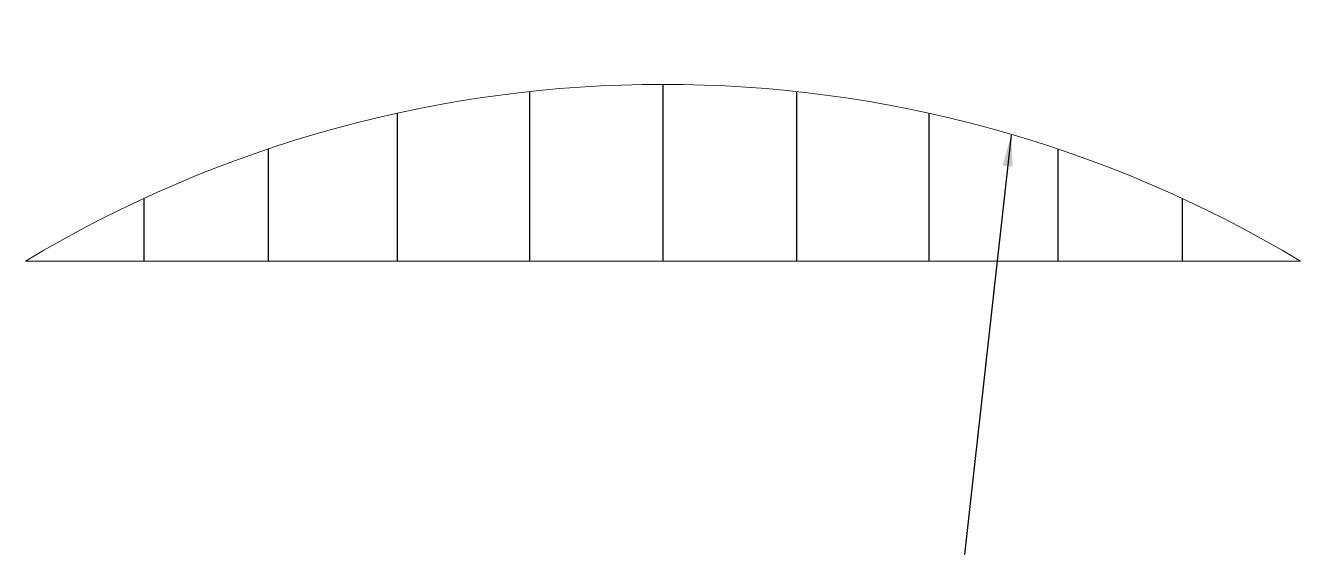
# Model space of a CAD drawing. Header units: millimetres. Extents: x 2777 to 2921, y 1775 to 1834.
import ezdxf

# ---------------------------------------------------------------- set-up
doc = ezdxf.new("R2010")
doc.units = ezdxf.units.MM
doc.layers.add('VMS Kontura', color=7, linetype='Continuous', lineweight=9)
doc.styles.get("Standard").update_dxf_attribs({"font": 'arial.ttf'})
doc.dimstyles.new('AM_ISO$7', dxfattribs={"dimtxt": 3.5, "dimasz": 3.5, "dimexe": 1, "dimexo": 1, "dimgap": 1.5, "dimtad": 1, "dimdsep": 46, "dimtxsty": 'Standard', "dimcen": 0, "dimclrd": 256, "dimclre": 256, "dimclrt": 2, "dimadec": 0, "dimazin": 2, "dimtp": 0.1, "dimtm": 0.1, "dimtfac": 0.71, "dimtdec": 3, "dimtmove": 0, "dimatfit": 3, "dimfxl": 1, "dimlwd": -1, "dimlwe": -1, "dimarcsym": 1})

# ---------------------------------------------------------------- blocks, each defined once
blk = doc.blocks.new('Strelice_10G')
for p, q in [((-15.03, 19.06), (-15.03, 0)), ((0, 19.87), (0, 0)), ((15.03, 19.06), (15.03, 0)), ((-29.89, 16.63), (-29.89, 0)), ((29.89, 16.63), (29.89, 0)), ((-44.4, 12.61), (-44.4, 0)), ((44.4, 12.61), (44.4, 0)), ((-58.39, 7.04), (-58.39, 0)), ((58.39, 7.04), (58.39, 0))]:
    blk.add_line(p, q)
at = {"layer": 'VMS Kontura', "color": 0, "ltscale": 50}
blk.add_line((-71.7, 0), (71.7, 0), dxfattribs=at)
at = {"layer": 'VMS Kontura', "color": 1, "ltscale": 1000}
blk.add_arc((0, -119.38), 139.26, 59.0135, 120.9865, dxfattribs=at)
at = {"flags": 4}
for tag, p, rotation in [('P5', (-14.44, 26.28), 90), ('P6', (0.9, 27.16), 90), ('P7', (15.9, 26.51), 90), ('P4', (-28.95, 23.86), 90), ('P8', (30.9, 24.31), 90), ('P9', (45.76, 20.43), 90), ('P3', (-43.45, 19.6), 90), ('P10', (59.28, 15.31), 90), ('P2', (-57.67, 14.18), 90), ('P11', (72.6, 8.49), 90), ('P1', (-70.56, 7.17), 90), ('H4', (-14.58, -12.93), 90), ('H1', (-57.33, -12.93), 90), ('H2', (-43.75, -12.93), 90), ('H3', (-28.94, -12.93), 90), ('H5', (0.66, -12.93), 90), ('H6', (15.48, -12.93), 90), ('H7', (30.5, -12.93), 90), ('H8', (45.24, -12.93), 90), ('H9', (60.26, -12.93), 90), ('R', (32.02, -31.5), 82.8933)]:
    blk.add_attdef(tag, p, '', height=2.5, rotation=rotation, dxfattribs=at)
blk.add_leader([(39.15, 14.18), (33.91, -32.98)], dimstyle='AM_ISO$7')

msp = doc.modelspace()

# ---------------------------------------------------------------- block references
msp.add_blockref('Strelice_10G', (2848.82, 1807.71))

doc.saveas('drawing.dxf')
